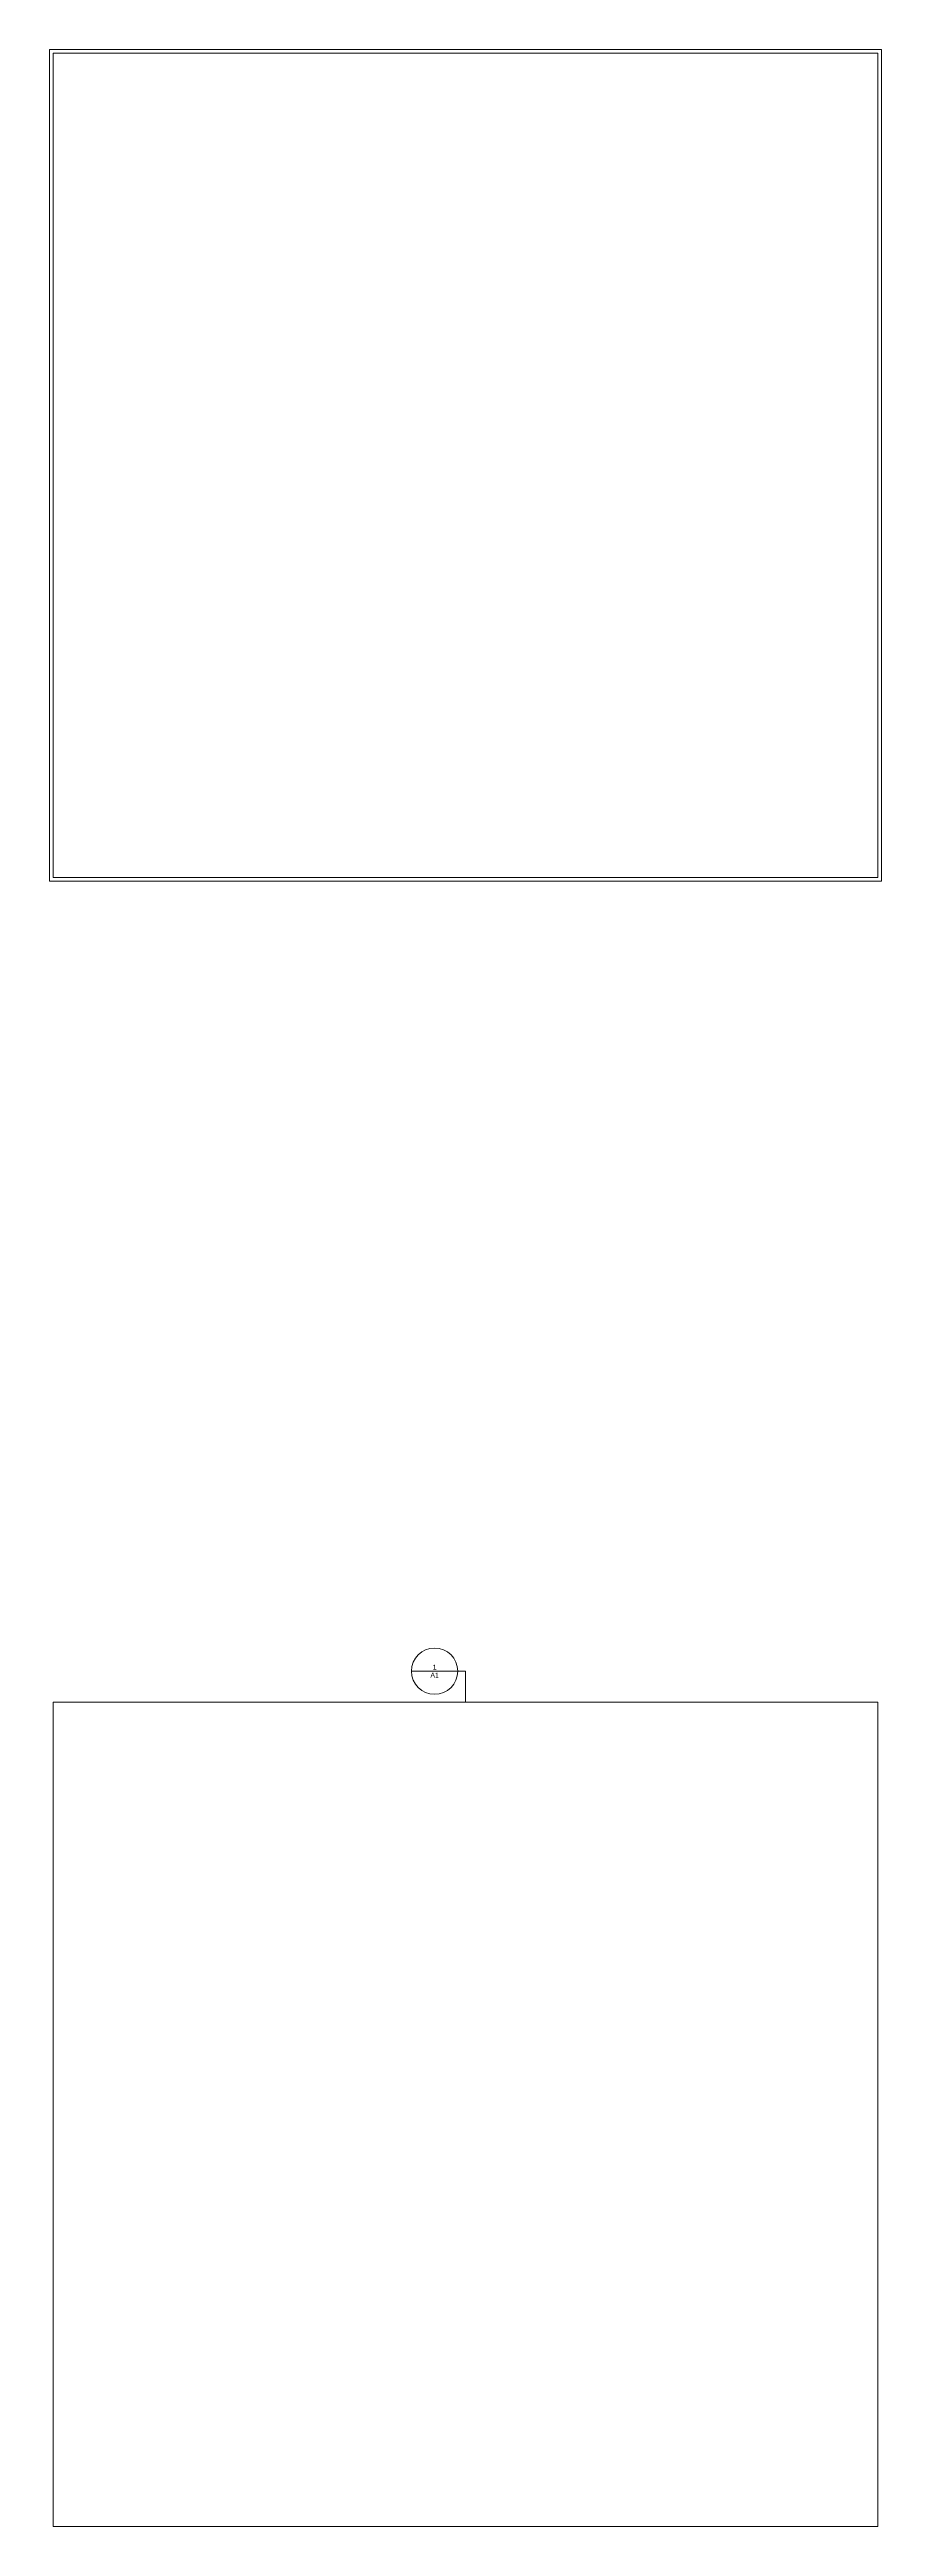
# Model space of a CAD drawing. Header units: millimetres. Extents: x -5080 to 169092, y -130394 to 7197.
# Drawn here: x 76241 to 93351, y -59357 to -8405 of the extents above; entities that cross this region are included whole.
import ezdxf

# ---------------------------------------------------------------- set-up
doc = ezdxf.new("R2010")
doc.units = ezdxf.units.MM
doc.header["$LTSCALE"] = 50
doc.layers.add('pio-Detail-Callout Marker', color=7, linetype='Continuous', lineweight=5)
doc.layers.add('pio-Linear Material', color=7, linetype='Continuous', lineweight=5)
doc.styles.add('Arial', font='Arial.ttf')

# ---------------------------------------------------------------- blocks, each defined once
blk = doc.blocks.new('obj-02')
at = {"color": 255, "linetype": 'Continuous', "lineweight": 5, "transparency": 33554687}
blk.add_wipeout([(16959.2, 16959.2), (0, 16959.2), (0, 0), (16959.2, 0), (16959.2, 16959.2), (17034.2, 17034.2), (17034.2, -75), (-75, -75), (-75, 17034.2), (17034.2, 17034.2)], dxfattribs=at).dxf.layer = 'pio-Linear Material'
at = {"layer": 'pio-Linear Material', "color": 7, "linetype": 'Continuous', "lineweight": 5, "transparency": 33554687, "flags": 128}
for points in [[(17034.2, 17034.2), (17034.2, -75), (-75, -75), (-75, 17034.2), (17034.2, 17034.2)], [(16959.2, 16959.2), (0, 16959.2), (0, 0), (16959.2, 0), (16959.2, 16959.2)]]:
    blk.add_lwpolyline(points, dxfattribs=at)
blk = doc.blocks.new('Group-3')
at = {"color": 255, "linetype": 'Continuous', "lineweight": 18, "transparency": 33554687}
blk.add_wipeout([(7368, 17594), (7371, 17641), (7378, 17687), (7389, 17732), (7405, 17776), (7425, 17819), (7449, 17859), (7476, 17896), (7508, 17931), (7542, 17962), (7580, 17990), (7620, 18014), (7662, 18034), (7706, 18050), (7752, 18061), (7798, 18068), (7845, 18070), (7891, 18068), (7938, 18061), (7983, 18050), (8027, 18034), (8069, 18014), (8109, 17990), (8147, 17962), (8181, 17931), (8213, 17896), (8241, 17859), (8265, 17819), (8285, 17776), (8300, 17732), (8312, 17687), (8319, 17641), (8321, 17594), (8319, 17548), (8312, 17501), (8300, 17456), (8285, 17412), (8265, 17370), (8241, 17330), (8213, 17292), (8181, 17257), (8147, 17226), (8109, 17198), (8069, 17174), (8027, 17154), (7983, 17138), (7938, 17127), (7891, 17120), (7845, 17118), (7798, 17120), (7752, 17127), (7706, 17138), (7662, 17154), (7620, 17174), (7580, 17198), (7542, 17226), (7508, 17257), (7476, 17292), (7449, 17330), (7425, 17370), (7405, 17412), (7389, 17456), (7378, 17501), (7371, 17548)], dxfattribs=at).dxf.layer = 'pio-Detail-Callout Marker'
at = {"layer": 'pio-Detail-Callout Marker', "color": 7, "linetype": 'Continuous', "lineweight": 18, "transparency": 33554687}
blk.add_line((8321, 17594), (7368, 17594), dxfattribs=at)
blk.add_circle((7845, 17594), 476, dxfattribs=at)
at = {"layer": 'pio-Detail-Callout Marker', "color": 0, "flags": 1}
for tag in ['Marker', 'WhichOne']:
    blk.add_attdef(tag, (7368, 17118), '', height=0.18, dxfattribs=at)
blk = doc.blocks.new('obj-07')
at = {"layer": 'pio-Detail-Callout Marker', "color": 7, "linetype": 'Continuous', "lineweight": 5, "transparency": 33554687}
for p, q in [((8479.6, 17594.2), (7844.6, 17594.2)), ((8479.6, 16959.2), (8479.6, 17594.2))]:
    blk.add_line(p, q, dxfattribs=at)
at = {"layer": 'pio-Detail-Callout Marker', "color": 7, "linetype": 'Continuous', "lineweight": 5, "transparency": 33554687, "flags": 128}
blk.add_lwpolyline([(0, 0), (16959.2, 0), (16959.2, 16959.2), (0, 16959.2)], close=True, dxfattribs=at)
at = {"layer": 'pio-Detail-Callout Marker', "color": 7, "transparency": 33554687}
blk.add_blockref('Group-3', (0, 0), dxfattribs=at)
at = {"layer": 'pio-Detail-Callout Marker', "color": 7, "transparency": 33554687, "insert": (7844.6, 17594.2), "char_height": 100.87, "attachment_point": 5, "line_spacing_factor": 0.960695, "style": 'Arial'}
blk.add_mtext('1\\PA1', dxfattribs=at)

msp = doc.modelspace()

# ---------------------------------------------------------------- block references
at = {"layer": 'pio-Detail-Callout Marker', "color": 7, "transparency": 33554687}
msp.add_blockref('obj-07', (76316.4, -59357.2), dxfattribs=at)
at = {"layer": 'pio-Linear Material', "color": 7, "transparency": 33554687}
msp.add_blockref('obj-02', (76316.4, -25438.8), dxfattribs=at)

doc.saveas('drawing.dxf')
